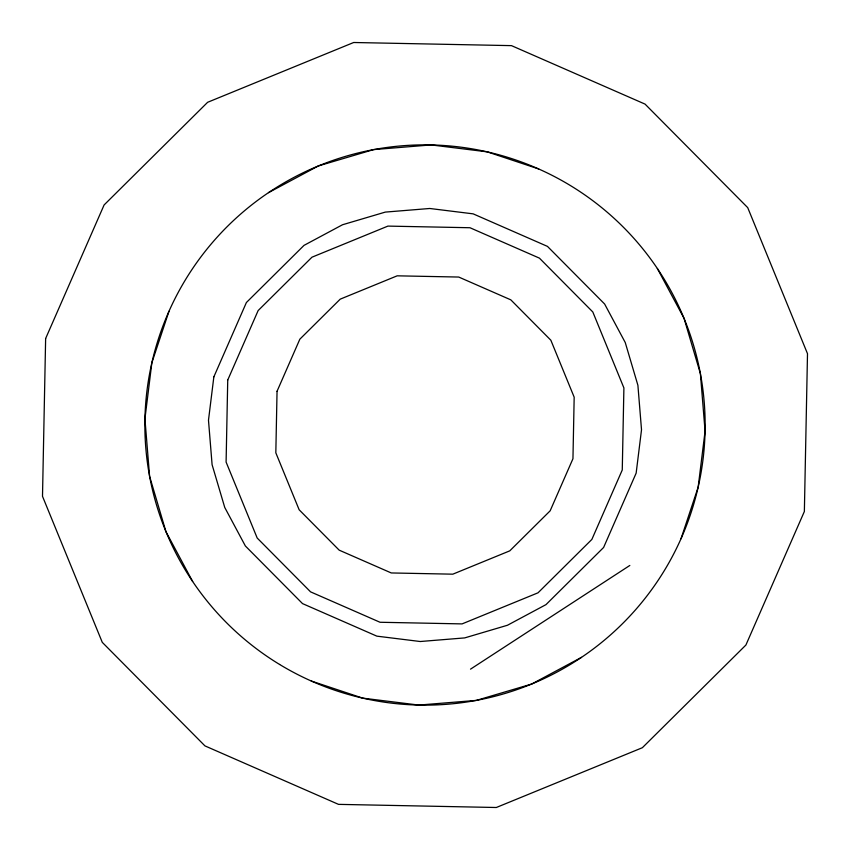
<?xml version="1.0" encoding="UTF-8"?>
<svg xmlns="http://www.w3.org/2000/svg" width="850" height="850" viewBox="0 0 850 850"><rect width="100%" height="100%" fill="white"/><g stroke="black" fill="none" stroke-linecap="round" stroke-linejoin="round"><path stroke-width="1.27" d="M168.98 311.259L151.863 362.737L144.925 418.827L149.6 476.351L165.962 531.686L192.653 581.506M681.02 538.741L698.137 487.263L705.075 431.173L700.4 373.649L684.037 318.314L657.347 268.494M470.517 669.152L629.829 565.452M268.494 192.653L318.314 165.962L373.649 149.6L431.173 144.925L487.263 151.863L538.741 168.98M581.506 657.347L531.686 684.037L476.351 700.4L418.827 705.075L362.737 698.137L311.259 681.02M45.634 338.523L42.5 496.315L102.287 642.366L204.956 745.896L338.523 804.366L496.315 807.5L642.366 747.713L745.896 645.044L804.366 511.477L807.5 353.685L747.713 207.634L645.044 104.104L511.477 45.634L353.685 42.5L207.634 102.287L104.104 204.956L45.634 338.523M227.736 380.035L226.1 462.081L257.189 538.029L310.579 591.866L380.035 622.264L462.081 623.9L538.029 592.811L591.866 539.421L622.264 469.965L623.9 387.919L592.811 311.971L539.421 258.134L469.965 227.736L387.919 226.1L311.971 257.189L258.134 310.579L227.736 380.035M277.047 391.276L275.825 452.816L299.147 509.777L339.182 550.152L391.276 572.953L452.816 574.175L509.777 550.853L550.152 510.818L572.953 458.724L574.175 397.184L550.853 340.223L510.818 299.848L458.724 277.047L397.184 275.825L340.223 299.147L299.848 339.182L277.047 391.276M213.849 376.869L208.484 420.229L212.096 464.695L224.751 507.471L245.374 545.987L302.526 603.606L376.869 636.151L420.229 641.516L464.695 637.904L507.471 625.249L545.987 604.626L603.606 547.474L636.151 473.131L641.516 429.771L637.904 385.305L625.249 342.529L604.626 304.013L547.474 246.394L473.131 213.849L429.771 208.484L385.305 212.096L342.529 224.751L304.013 245.374L246.394 302.526L213.849 376.869M279.618 664.466A280.149 280.149 0 0 0 705.075 431.173A280.149 280.149 0 0 0 290.307 179.361A280.149 280.149 0 0 0 279.618 664.466"/></g></svg>
